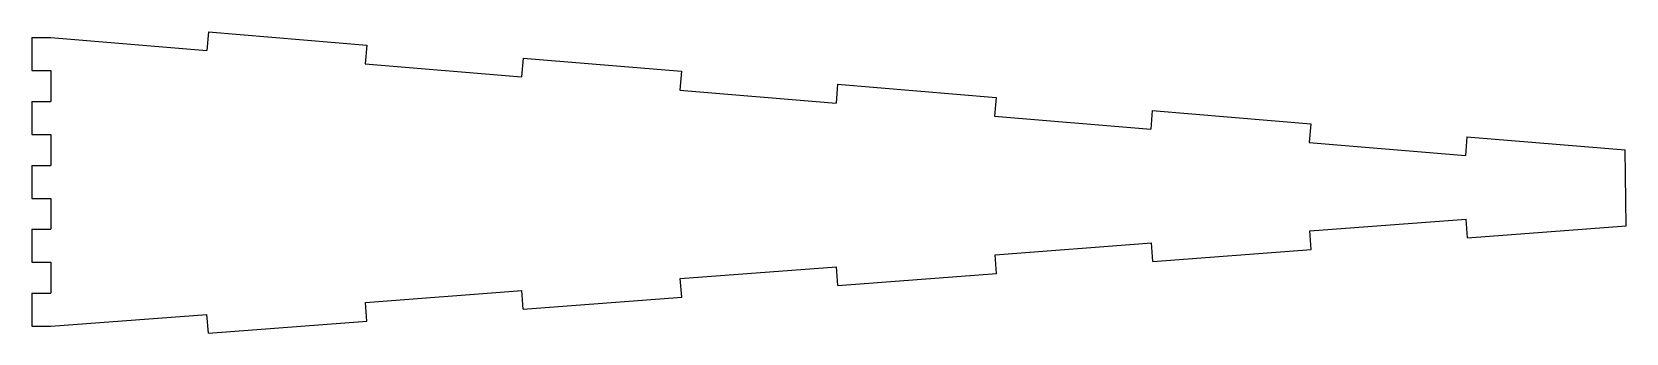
# Model space of a CAD drawing. Header units: millimetres. Extents: x -5 to 419, y -2 to 78.
import ezdxf

# ---------------------------------------------------------------- set-up
doc = ezdxf.new("R2010")
doc.units = ezdxf.units.MM
doc.layers.get('0').update_dxf_attribs({"lineweight": 25, "true_color": 0xffffff})

msp = doc.modelspace()

# ---------------------------------------------------------------- linework, layer by layer
for p, q in [((-5, 76.8), (-5, 68)), ((-5, 76.8), (0, 76.8)), ((0, 76.8), (41.56, 73.34)), ((41.97, 78.32), (41.56, 73.34)), ((41.97, 78.32), (84.13, 74.81)), ((84.13, 74.81), (83.71, 69.82)), ((-5, 68), (0, 68)), ((0, 68), (0, 59.8)), ((83.71, 69.82), (125.27, 66.36)), ((125.68, 71.34), (125.27, 66.36)), ((125.68, 71.34), (167.83, 67.83)), ((167.83, 67.83), (167.42, 62.85)), ((209.39, 64.37), (208.98, 59.39)), ((209.39, 64.37), (251.54, 60.86)), ((-5, 59.8), (-5, 51)), ((-5, 59.8), (0, 59.8)), ((167.42, 62.85), (208.98, 59.39)), ((251.54, 60.86), (251.13, 55.87)), ((251.13, 55.87), (292.69, 52.41)), ((293.1, 57.39), (292.69, 52.41)), ((293.1, 57.39), (335.25, 53.88)), ((-5, 51), (0, 51)), ((0, 51), (0, 42.8)), ((335.25, 53.88), (334.84, 48.9)), ((334.84, 48.9), (376.4, 45.43)), ((376.81, 50.42), (376.4, 45.43)), ((376.81, 50.42), (418.96, 46.9)), ((419.18, 26.72), (418.96, 46.9)), ((-5, 42.8), (-5, 34)), ((-5, 42.8), (0, 42.8)), ((-5, 34), (0, 34)), ((0, 34), (0, 25.8)), ((-5, 25.8), (-5, 17)), ((-5, 25.8), (0, 25.8)), ((335.04, 25.37), (376.62, 28.52)), ((377, 23.53), (376.62, 28.52)), ((377, 23.53), (419.18, 26.72)), ((251.28, 19.03), (292.86, 22.17)), ((293.24, 17.19), (292.86, 22.17)), ((335.42, 20.38), (335.04, 25.37)), ((-5, 17), (0, 17)), ((0, 17), (0, 8.8)), ((251.66, 14.04), (251.28, 19.03)), ((293.24, 17.19), (335.42, 20.38)), ((167.52, 12.68), (209.1, 15.83)), ((209.48, 10.85), (209.1, 15.83)), ((209.48, 10.85), (251.66, 14.04)), ((-5, 8.8), (0, 8.8)), ((-5, 8.8), (-5, 0)), ((83.76, 6.34), (125.34, 9.49)), ((125.72, 4.5), (125.34, 9.49)), ((167.9, 7.7), (167.52, 12.68)), ((84.14, 1.36), (83.76, 6.34)), ((125.72, 4.5), (167.9, 7.7)), ((-5, 0), (0, 0)), ((0, 0), (41.58, 3.15)), ((41.96, -1.84), (41.58, 3.15)), ((41.96, -1.84), (84.14, 1.36))]:
    msp.add_line(p, q)

doc.saveas('drawing.dxf')
